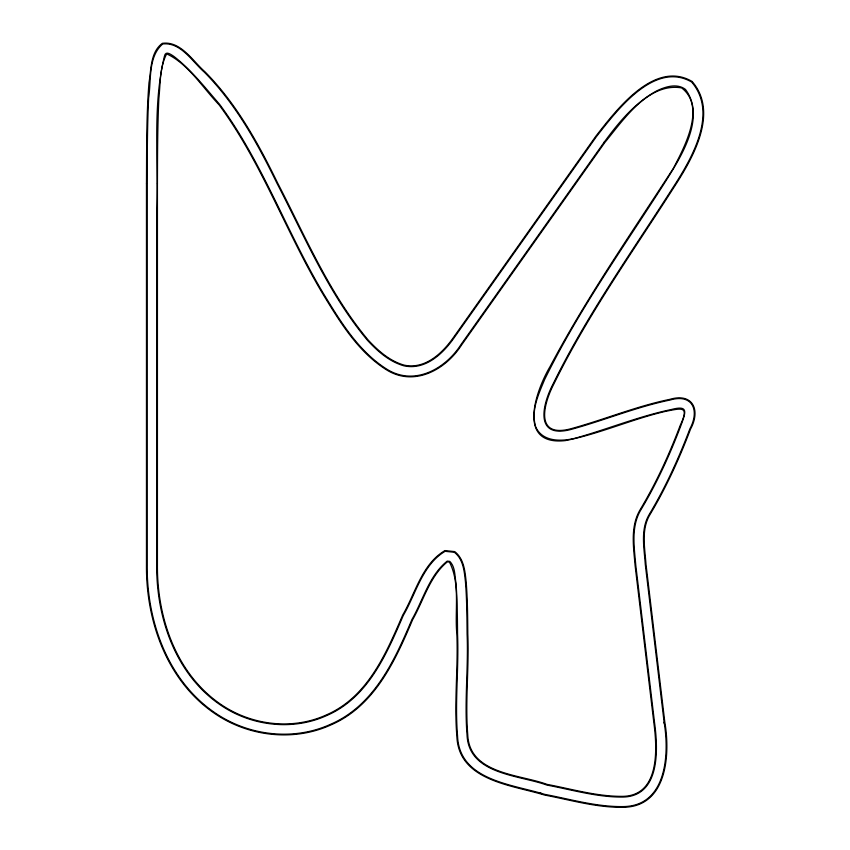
<?xml version="1.0" encoding="UTF-8"?>
<svg xmlns="http://www.w3.org/2000/svg" width="850" height="850" viewBox="0 0 850 850"><rect width="100%" height="100%" fill="white"/><g stroke="black" fill="none" stroke-linecap="round" stroke-linejoin="round"><path stroke-width="1.27" d="M604.329 141.982L460.934 344.643C445.389 368.953 414.481 386.229 387.186 369.41C358.966 351.772 341.147 322.543 324.19 294.801C286.801 232.709 262.799 162.817 219.587 104.316C205.073 87.646 191.335 69.87 173.74 56.291C170.861 54.443 165.452 50.224 164.401 56.344C152.118 106.973 158.854 160.183 156.708 211.82L156.708 565.176C156.283 618.439 175.992 675.782 222.148 706.116C252.684 726.229 293.154 730.872 326.697 715.551C368.135 697.638 386.623 654.139 403.336 615.368C415.947 593.768 422.397 564.793 445.103 551.31L454.389 552.287C463.335 559.279 464.249 571.211 465.428 581.655C466.862 599.091 466.937 616.59 467.096 634.068C468.478 667.622 464.355 701.218 467.022 734.708C468.531 774.679 518.946 774.892 546.869 785.071C572.093 789.809 597.242 797.343 623.061 797.066C660.312 796.163 658.123 749.211 654.617 723.201L635.8 565.441C634.249 546.869 630.753 526.394 641.059 509.543C656.997 482.906 669.949 454.612 680.903 425.584C685.663 412.431 689.074 404.855 671.479 409.477C638.637 416.351 607.442 429.271 575.163 438.217C561.574 441.575 542.789 442.106 535.861 427.263C530.57 410.964 538.507 394.389 544.638 379.525C578.436 310.547 623.188 247.722 664.456 183.154C680.074 158.355 706.648 117.884 685.472 89.42C676.993 82.949 665.508 86.689 656.859 90.801C634.961 102.637 618.747 122.326 604.254 142.088M664.254 723.414L645.288 564.432C644.162 547.761 640.188 529.242 649.474 514.048C665.624 487.039 678.725 458.331 689.849 428.91C699.933 410.327 692.612 393.316 669.938 400.063C636.862 406.874 605.466 419.879 572.974 428.91C534.459 440.236 541.429 406.034 553.339 383.435C586.968 314.946 631.444 252.535 672.435 188.392C691.039 159.726 718.749 113.592 691.613 81.993C654.096 60.403 616.378 111.233 596.551 136.446L453.39 338.799C442.212 354.493 424.809 370.366 403.962 365.829C389.353 361.675 377.804 351.422 367.668 340.531C328.557 293.803 304.789 236.852 276.951 183.249C257.486 143.384 235.854 103.987 204.372 72.197C192.334 61.731 180.806 41.82 162.669 43.987C147.826 56.907 151.396 80.198 148.623 97.877C146.869 135.83 147.284 173.836 147.178 211.82L147.178 565.42C146.721 621.796 168.162 682.136 216.92 714.128C250.155 736.004 294.185 740.913 330.661 724.253C374.181 705.479 394.612 660.418 411.963 619.438C423.077 600.068 429.229 575.397 447.206 561.117L449.799 561.393C455.26 566.822 454.665 575.482 455.929 582.558C457.332 599.718 457.396 616.941 457.555 634.132C458.947 668.036 454.75 701.994 457.544 735.834C459.043 780.513 512.263 784.231 544.659 794.346C570.849 799.287 596.976 807.107 623.794 806.576C666.804 805.651 669.471 753.833 664.094 722.149M542.13 793.719L539.909 792.997M146.476 183.738L146.466 565.441C146.009 622.041 167.577 682.603 216.538 714.722C249.964 736.727 294.27 741.657 330.958 724.901C374.627 706.063 395.207 660.886 412.611 619.735C423.587 600.504 429.771 576.226 447.355 561.85L449.448 562.073C460.594 583.61 454.527 610.597 456.854 634.143C458.235 668.068 454.027 702.047 456.843 735.919C458.331 780.927 511.764 784.922 544.489 795.037C570.754 799.999 596.955 807.84 623.847 807.287C667.282 806.352 670.31 754.173 664.806 722.064L646 564.357C644.895 547.825 640.889 529.454 650.101 514.388C666.262 487.348 679.373 458.607 690.508 429.165C700.899 410.125 692.952 392.477 669.821 399.351C636.724 406.172 605.317 419.178 572.815 428.219C534.852 439.429 542.555 405.737 553.987 383.733C587.605 315.276 632.049 252.896 673.03 188.774C691.857 159.853 719.621 113.241 692.07 81.43C654.181 59.394 616.006 110.457 595.977 136.032L452.827 338.364C441.788 353.812 424.692 369.591 404.122 365.128C389.651 361.006 378.239 350.827 368.188 340.053C329.141 293.367 305.394 236.47 277.589 182.931C258.102 143.002 236.417 103.551 204.893 71.719C192.684 61.041 180.859 40.811 162.371 43.318C150.291 52.116 151.3 69.477 148.984 82.758C146.317 116.344 146.689 150.067 146.476 183.738M157.431 183.759L157.42 565.154C157.006 618.184 176.577 675.314 222.541 705.521C252.875 725.496 293.08 730.129 326.411 714.903C367.678 697.053 386.027 653.671 402.688 615.071C415.395 593.279 421.919 564.028 444.954 550.577L454.729 551.607C463.909 558.737 464.971 570.892 466.14 581.591C467.574 599.037 467.649 616.569 467.808 634.068C469.189 667.59 465.078 701.154 467.734 734.623C469.243 774.222 519.446 774.201 547.028 784.38C572.188 789.108 597.263 796.62 622.997 796.354C659.812 795.451 657.263 748.861 653.916 723.276L635.099 565.516C633.516 546.805 630.052 526.171 640.433 509.214C656.349 482.598 669.29 454.336 680.234 425.34C689.477 405.514 682.146 408.127 665.306 411.421C631.454 419.316 599.409 433.957 565.293 440.619C515.939 446.027 535.957 390.246 550.131 366.456C586.585 297.681 631.146 233.654 673.327 168.364C684.282 147.433 706.329 106.877 681.615 87.89C648.114 82.291 623.178 120.328 604.817 142.513L461.497 345.079C445.761 369.686 414.439 387.026 386.835 370.037C358.509 352.346 340.595 323.021 323.574 295.163C286.206 233.102 262.214 163.253 219.024 104.762C202.736 87.741 187.882 63.484 166.674 53.89C159.556 67.426 160.48 83.608 158.865 98.441C157.505 126.863 157.526 155.316 157.431 183.759"/></g></svg>
